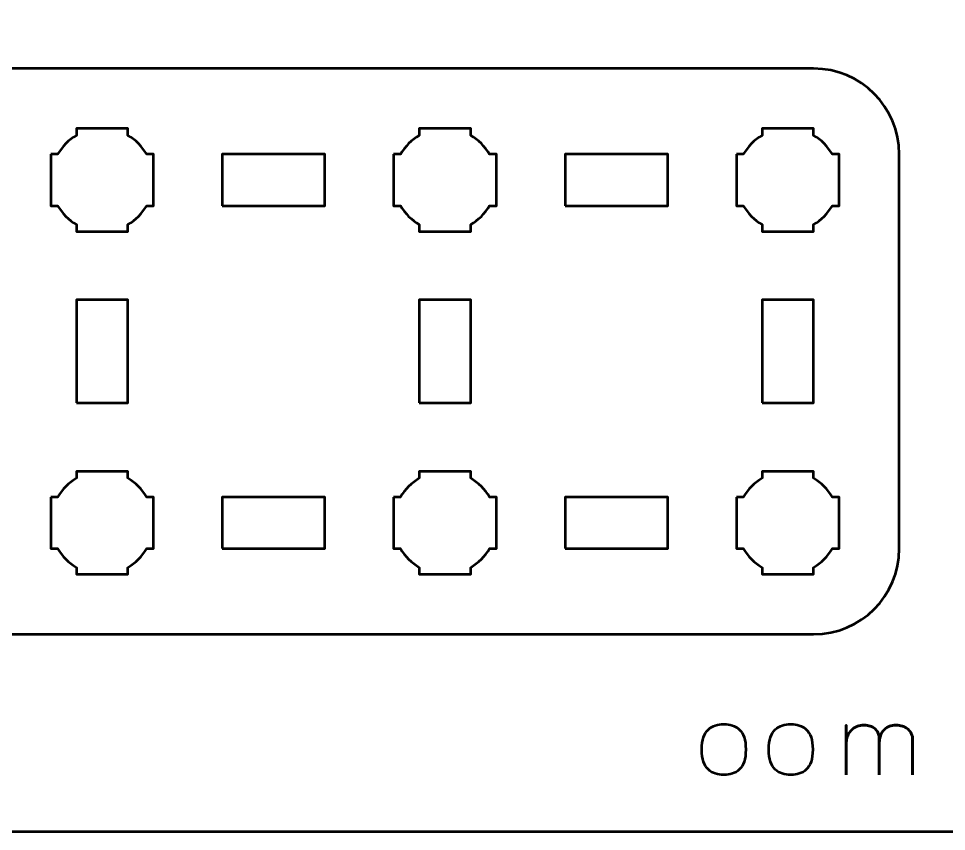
# Model space of a CAD drawing. Header units: centimetres. Extents: x -21 to 0, y -29.7 to 0.
# Drawn here: x -15.59 to -10.18, y -29.7 to -24.96 of the extents above; entities that cross this region are included whole.
import ezdxf

# ---------------------------------------------------------------- set-up
doc = ezdxf.new("R2010")
doc.units = ezdxf.units.CM
doc.header["$MEASUREMENT"] = 0
doc.layers.add('Layer 1', color=7, linetype='Continuous')

msp = doc.modelspace()

# ---------------------------------------------------------------- linework, layer by layer
at = {"layer": 'Layer 1', "lineweight": 53}
for points in [[(-14.4, -26.05001), (-13.8, -26.05001), (-13.8, -25.75001), (-14.4, -25.75001), (-14.4, -26.05001)], [(-12.4, -26.05001), (-11.8, -26.05001), (-11.8, -25.75001), (-12.4, -25.75001), (-12.4, -26.05001)], [(-15.25, -27.20001), (-14.95, -27.20001), (-14.95, -26.60001), (-15.25, -26.60001), (-15.25, -27.20001)], [(-13.25, -27.20001), (-12.95, -27.20001), (-12.95, -26.60001), (-13.25, -26.60001), (-13.25, -27.20001)], [(-11.25, -27.20001), (-10.95, -27.20001), (-10.95, -26.60001), (-11.25, -26.60001), (-11.25, -27.20001)], [(-14.4, -28.05001), (-13.8, -28.05001), (-13.8, -27.75001), (-14.4, -27.75001), (-14.4, -28.05001)], [(-12.4, -28.05001), (-11.8, -28.05001), (-11.8, -27.75001), (-12.4, -27.75001), (-12.4, -28.05001)]]:
    msp.add_lwpolyline(points, close=True, dxfattribs=at)
at = {"layer": 'Layer 1', "color": 1, "lineweight": 53}
msp.add_open_spline([(-21.00003, -29.19995), (-21.00003, -29.19995), (-21.00003, -5.29992), (-21.00003, -5.29992), (-21.00003, -5.29992), (-21.00003, -5.21709), (-20.93286, -5.14992), (-20.85003, -5.14992), (-20.85003, -5.14992), (-20.7672, -5.14992), (-20.70003, -5.08275), (-20.70003, -4.99992), (-20.70003, -4.99992), (-20.70003, -4.91709), (-20.7672, -4.84992), (-20.85003, -4.84992), (-20.85003, -4.84992), (-20.93286, -4.84992), (-21.00003, -4.78275), (-21.00003, -4.69992), (-21.00003, -4.69992), (-21.00003, -4.61709), (-20.93286, -4.54992), (-20.85003, -4.54992), (-20.85003, -4.54992), (-20.7672, -4.54992), (-20.70003, -4.48275), (-20.70003, -4.39992), (-20.70003, -4.39992), (-20.70003, -4.31709), (-20.7672, -4.24992), (-20.85003, -4.24992), (-20.85003, -4.24992), (-20.93286, -4.24992), (-21.00003, -4.18275), (-21.00003, -4.09992), (-21.00003, -4.09992), (-21.00003, -4.01709), (-20.93286, -3.94992), (-20.85003, -3.94992), (-20.85003, -3.94992), (-20.7672, -3.94992), (-20.70003, -3.88275), (-20.70003, -3.79992), (-20.70003, -3.79992), (-20.70003, -3.71709), (-20.7672, -3.64992), (-20.85003, -3.64992), (-20.85003, -3.64992), (-20.93286, -3.64992), (-21.00003, -3.58275), (-21.00003, -3.49992), (-21.00003, -3.49992), (-21.00003, -3.41709), (-20.93286, -3.34992), (-20.85003, -3.34992), (-20.85003, -3.34992), (-20.7672, -3.34992), (-20.70003, -3.28275), (-20.70003, -3.19992), (-20.70003, -3.19992), (-20.70003, -3.11709), (-20.7672, -3.04992), (-20.85003, -3.04992), (-20.85003, -3.04992), (-20.93286, -3.04992), (-21.00003, -2.98275), (-21.00003, -2.89992), (-21.00003, -2.89992), (-21.00003, -2.81709), (-20.93286, -2.74992), (-20.85003, -2.74992), (-20.85003, -2.74992), (-20.7672, -2.74992), (-20.70003, -2.68275), (-20.70003, -2.59992), (-20.70003, -2.59992), (-20.70003, -2.51709), (-20.7672, -2.44992), (-20.85003, -2.44992), (-20.85003, -2.44992), (-20.93286, -2.44992), (-21.00003, -2.38275), (-21.00003, -2.29992), (-21.00003, -2.29992), (-21.00003, -2.21709), (-20.93286, -2.14992), (-20.85003, -2.14992), (-20.85003, -2.14992), (-20.7672, -2.14992), (-20.70003, -2.08275), (-20.70003, -1.99992), (-20.70003, -1.99992), (-20.70003, -1.91709), (-20.7672, -1.84992), (-20.85003, -1.84992), (-20.85003, -1.84992), (-20.93286, -1.84992), (-21.00003, -1.78275), (-21.00003, -1.69992), (-21.00003, -1.69992), (-21.00003, -1.61709), (-20.93286, -1.54992), (-20.85003, -1.54992), (-20.85003, -1.54992), (-20.7672, -1.54992), (-20.70003, -1.48275), (-20.70003, -1.39992), (-20.70003, -1.39992), (-20.70003, -1.31709), (-20.7672, -1.24992), (-20.85003, -1.24992), (-20.85003, -1.24992), (-20.93286, -1.24992), (-21.00003, -1.18275), (-21.00003, -1.09992), (-21.00003, -1.09992), (-21.00003, -1.09992), (-21.00003, -0.49992), (-21.00003, -0.49992), (-21.00003, -0.49992), (-21.00003, -0.22295), (-20.77694, 0.00004), (-20.49994, 0.00004), (-20.49994, 0.00004), (-20.49994, 0.00004), (-0.50008, 0.00004), (-0.50008, 0.00004), (-0.50008, 0.00004), (-0.22294, 0.00004), (0.00002, -0.22295), (0.00002, -0.49992), (0.00002, -0.49992), (0.00002, -0.49992), (0.00002, -29.19995), (0.00002, -29.19995), (0.00002, -29.19995), (0.00002, -29.47695), (-0.22294, -29.70004), (-0.50008, -29.70004), (-0.50008, -29.70004), (-0.50008, -29.70004), (-20.49994, -29.70004), (-20.49994, -29.70004), (-20.49994, -29.70004), (-20.77694, -29.70004), (-21.00003, -29.47695), (-21.00003, -29.19995)], degree=3, knots=[0, 0, 0, 0, 0.027027, 0.027027, 0.027027, 0.027027, 0.0540541, 0.0540541, 0.0540541, 0.0540541, 0.0810811, 0.0810811, 0.0810811, 0.0810811, 0.1081081, 0.1081081, 0.1081081, 0.1081081, 0.1351351, 0.1351351, 0.1351351, 0.1351351, 0.1621622, 0.1621622, 0.1621622, 0.1621622, 0.1891892, 0.1891892, 0.1891892, 0.1891892, 0.2162162, 0.2162162, 0.2162162, 0.2162162, 0.2432432, 0.2432432, 0.2432432, 0.2432432, 0.2702703, 0.2702703, 0.2702703, 0.2702703, 0.2972973, 0.2972973, 0.2972973, 0.2972973, 0.3243243, 0.3243243, 0.3243243, 0.3243243, 0.3513514, 0.3513514, 0.3513514, 0.3513514, 0.3783784, 0.3783784, 0.3783784, 0.3783784, 0.4054054, 0.4054054, 0.4054054, 0.4054054, 0.4324324, 0.4324324, 0.4324324, 0.4324324, 0.4594595, 0.4594595, 0.4594595, 0.4594595, 0.4864865, 0.4864865, 0.4864865, 0.4864865, 0.5135135, 0.5135135, 0.5135135, 0.5135135, 0.5405405, 0.5405405, 0.5405405, 0.5405405, 0.5675676, 0.5675676, 0.5675676, 0.5675676, 0.5945946, 0.5945946, 0.5945946, 0.5945946, 0.6216216, 0.6216216, 0.6216216, 0.6216216, 0.6486486, 0.6486486, 0.6486486, 0.6486486, 0.6756757, 0.6756757, 0.6756757, 0.6756757, 0.7027027, 0.7027027, 0.7027027, 0.7027027, 0.7297297, 0.7297297, 0.7297297, 0.7297297, 0.7567568, 0.7567568, 0.7567568, 0.7567568, 0.7837838, 0.7837838, 0.7837838, 0.7837838, 0.8108108, 0.8108108, 0.8108108, 0.8108108, 0.8378378, 0.8378378, 0.8378378, 0.8378378, 0.8648649, 0.8648649, 0.8648649, 0.8648649, 0.8918919, 0.8918919, 0.8918919, 0.8918919, 0.9189189, 0.9189189, 0.9189189, 0.9189189, 0.9459459, 0.9459459, 0.9459459, 0.9459459, 0.972973, 0.972973, 0.972973, 0.972973, 1, 1, 1, 1], dxfattribs=at)
at = {"layer": 'Layer 1', "color": 3, "lineweight": 53}
msp.add_open_spline([(-19.75, -28.05001), (-19.75, -28.05001), (-19.75, -25.75001), (-19.75, -25.75001), (-19.75, -25.75001), (-19.75, -25.47392), (-19.52609, -25.25001), (-19.25, -25.25001), (-19.25, -25.25001), (-19.25, -25.25001), (-10.95, -25.25001), (-10.95, -25.25001), (-10.95, -25.25001), (-10.67391, -25.25001), (-10.45, -25.47392), (-10.45, -25.75001), (-10.45, -25.75001), (-10.45, -25.75001), (-10.45, -28.05001), (-10.45, -28.05001), (-10.45, -28.05001), (-10.45, -28.3261), (-10.67391, -28.55001), (-10.95, -28.55001), (-10.95, -28.55001), (-10.95, -28.55001), (-19.25, -28.55001), (-19.25, -28.55001), (-19.25, -28.55001), (-19.52609, -28.55001), (-19.75, -28.3261), (-19.75, -28.05001)], degree=3, knots=[0, 0, 0, 0, 0.125, 0.125, 0.125, 0.125, 0.25, 0.25, 0.25, 0.25, 0.375, 0.375, 0.375, 0.375, 0.5, 0.5, 0.5, 0.5, 0.625, 0.625, 0.625, 0.625, 0.75, 0.75, 0.75, 0.75, 0.875, 0.875, 0.875, 0.875, 1, 1, 1, 1], dxfattribs=at)
at = {"layer": 'Layer 1', "lineweight": 53}
for points in [[(-15.4, -25.75001), (-15.4, -25.75001), (-15.35985, -25.75001), (-15.35985, -25.75001), (-15.35985, -25.75001), (-15.3335, -25.70448), (-15.29553, -25.66651), (-15.25, -25.64016), (-15.25, -25.64016), (-15.25, -25.64016), (-15.25, -25.60001), (-15.25, -25.60001), (-15.25, -25.60001), (-15.25, -25.60001), (-15.1, -25.60001), (-15.1, -25.60001), (-15.1, -25.60001), (-15.1, -25.60001), (-14.95, -25.60001), (-14.95, -25.60001), (-14.95, -25.60001), (-14.95, -25.60001), (-14.95, -25.64016), (-14.95, -25.64016), (-14.95, -25.64016), (-14.90447, -25.66651), (-14.8665, -25.70448), (-14.84015, -25.75001), (-14.84015, -25.75001), (-14.84015, -25.75001), (-14.8, -25.75001), (-14.8, -25.75001), (-14.8, -25.75001), (-14.8, -25.75001), (-14.8, -25.90001), (-14.8, -25.90001), (-14.8, -25.90001), (-14.8, -25.90001), (-14.8, -26.05001), (-14.8, -26.05001), (-14.8, -26.05001), (-14.8, -26.05001), (-14.84015, -26.05001), (-14.84015, -26.05001), (-14.84015, -26.05001), (-14.8665, -26.09554), (-14.90447, -26.13351), (-14.95, -26.15986), (-14.95, -26.15986), (-14.95, -26.15986), (-14.95, -26.20001), (-14.95, -26.20001), (-14.95, -26.20001), (-14.95, -26.20001), (-15.1, -26.20001), (-15.1, -26.20001), (-15.1, -26.20001), (-15.1, -26.20001), (-15.25, -26.20001), (-15.25, -26.20001), (-15.25, -26.20001), (-15.25, -26.20001), (-15.25, -26.15986), (-15.25, -26.15986), (-15.25, -26.15986), (-15.29553, -26.13351), (-15.3335, -26.09554), (-15.35985, -26.05001), (-15.35985, -26.05001), (-15.35985, -26.05001), (-15.4, -26.05001), (-15.4, -26.05001), (-15.4, -26.05001), (-15.4, -26.05001), (-15.4, -25.90001), (-15.4, -25.90001), (-15.4, -25.90001), (-15.4, -25.90001), (-15.4, -25.75001), (-15.4, -25.75001)], [(-13.4, -25.75001), (-13.4, -25.75001), (-13.35985, -25.75001), (-13.35985, -25.75001), (-13.35985, -25.75001), (-13.3335, -25.70448), (-13.29553, -25.66651), (-13.25, -25.64016), (-13.25, -25.64016), (-13.25, -25.64016), (-13.25, -25.60001), (-13.25, -25.60001), (-13.25, -25.60001), (-13.25, -25.60001), (-13.1, -25.60001), (-13.1, -25.60001), (-13.1, -25.60001), (-13.1, -25.60001), (-12.95, -25.60001), (-12.95, -25.60001), (-12.95, -25.60001), (-12.95, -25.60001), (-12.95, -25.64016), (-12.95, -25.64016), (-12.95, -25.64016), (-12.90447, -25.66651), (-12.8665, -25.70448), (-12.84015, -25.75001), (-12.84015, -25.75001), (-12.84015, -25.75001), (-12.8, -25.75001), (-12.8, -25.75001), (-12.8, -25.75001), (-12.8, -25.75001), (-12.8, -25.90001), (-12.8, -25.90001), (-12.8, -25.90001), (-12.8, -25.90001), (-12.8, -26.05001), (-12.8, -26.05001), (-12.8, -26.05001), (-12.8, -26.05001), (-12.84015, -26.05001), (-12.84015, -26.05001), (-12.84015, -26.05001), (-12.8665, -26.09554), (-12.90447, -26.13351), (-12.95, -26.15986), (-12.95, -26.15986), (-12.95, -26.15986), (-12.95, -26.20001), (-12.95, -26.20001), (-12.95, -26.20001), (-12.95, -26.20001), (-13.1, -26.20001), (-13.1, -26.20001), (-13.1, -26.20001), (-13.1, -26.20001), (-13.25, -26.20001), (-13.25, -26.20001), (-13.25, -26.20001), (-13.25, -26.20001), (-13.25, -26.15986), (-13.25, -26.15986), (-13.25, -26.15986), (-13.29553, -26.13351), (-13.3335, -26.09554), (-13.35985, -26.05001), (-13.35985, -26.05001), (-13.35985, -26.05001), (-13.4, -26.05001), (-13.4, -26.05001), (-13.4, -26.05001), (-13.4, -26.05001), (-13.4, -25.90001), (-13.4, -25.90001), (-13.4, -25.90001), (-13.4, -25.90001), (-13.4, -25.75001), (-13.4, -25.75001)], [(-11.4, -25.75001), (-11.4, -25.75001), (-11.35985, -25.75001), (-11.35985, -25.75001), (-11.35985, -25.75001), (-11.3335, -25.70448), (-11.29553, -25.66651), (-11.25, -25.64016), (-11.25, -25.64016), (-11.25, -25.64016), (-11.25, -25.60001), (-11.25, -25.60001), (-11.25, -25.60001), (-11.25, -25.60001), (-11.1, -25.60001), (-11.1, -25.60001), (-11.1, -25.60001), (-11.1, -25.60001), (-10.95, -25.60001), (-10.95, -25.60001), (-10.95, -25.60001), (-10.95, -25.60001), (-10.95, -25.64016), (-10.95, -25.64016), (-10.95, -25.64016), (-10.90447, -25.66651), (-10.8665, -25.70448), (-10.84015, -25.75001), (-10.84015, -25.75001), (-10.84015, -25.75001), (-10.8, -25.75001), (-10.8, -25.75001), (-10.8, -25.75001), (-10.8, -25.75001), (-10.8, -25.90001), (-10.8, -25.90001), (-10.8, -25.90001), (-10.8, -25.90001), (-10.8, -26.05001), (-10.8, -26.05001), (-10.8, -26.05001), (-10.8, -26.05001), (-10.84015, -26.05001), (-10.84015, -26.05001), (-10.84015, -26.05001), (-10.8665, -26.09554), (-10.90447, -26.13351), (-10.95, -26.15986), (-10.95, -26.15986), (-10.95, -26.15986), (-10.95, -26.20001), (-10.95, -26.20001), (-10.95, -26.20001), (-10.95, -26.20001), (-11.1, -26.20001), (-11.1, -26.20001), (-11.1, -26.20001), (-11.1, -26.20001), (-11.25, -26.20001), (-11.25, -26.20001), (-11.25, -26.20001), (-11.25, -26.20001), (-11.25, -26.15986), (-11.25, -26.15986), (-11.25, -26.15986), (-11.29553, -26.13351), (-11.3335, -26.09554), (-11.35985, -26.05001), (-11.35985, -26.05001), (-11.35985, -26.05001), (-11.4, -26.05001), (-11.4, -26.05001), (-11.4, -26.05001), (-11.4, -26.05001), (-11.4, -25.90001), (-11.4, -25.90001), (-11.4, -25.90001), (-11.4, -25.90001), (-11.4, -25.75001), (-11.4, -25.75001)], [(-15.4, -27.75001), (-15.4, -27.75001), (-15.35985, -27.75001), (-15.35985, -27.75001), (-15.35985, -27.75001), (-15.3335, -27.70448), (-15.29553, -27.66651), (-15.25, -27.64016), (-15.25, -27.64016), (-15.25, -27.64016), (-15.25, -27.60001), (-15.25, -27.60001), (-15.25, -27.60001), (-15.25, -27.60001), (-15.1, -27.60001), (-15.1, -27.60001), (-15.1, -27.60001), (-15.1, -27.60001), (-14.95, -27.60001), (-14.95, -27.60001), (-14.95, -27.60001), (-14.95, -27.60001), (-14.95, -27.64016), (-14.95, -27.64016), (-14.95, -27.64016), (-14.90447, -27.66651), (-14.8665, -27.70448), (-14.84015, -27.75001), (-14.84015, -27.75001), (-14.84015, -27.75001), (-14.8, -27.75001), (-14.8, -27.75001), (-14.8, -27.75001), (-14.8, -27.75001), (-14.8, -27.90001), (-14.8, -27.90001), (-14.8, -27.90001), (-14.8, -27.90001), (-14.8, -28.05001), (-14.8, -28.05001), (-14.8, -28.05001), (-14.8, -28.05001), (-14.84015, -28.05001), (-14.84015, -28.05001), (-14.84015, -28.05001), (-14.8665, -28.09554), (-14.90447, -28.13351), (-14.95, -28.15986), (-14.95, -28.15986), (-14.95, -28.15986), (-14.95, -28.20001), (-14.95, -28.20001), (-14.95, -28.20001), (-14.95, -28.20001), (-15.1, -28.20001), (-15.1, -28.20001), (-15.1, -28.20001), (-15.1, -28.20001), (-15.25, -28.20001), (-15.25, -28.20001), (-15.25, -28.20001), (-15.25, -28.20001), (-15.25, -28.15986), (-15.25, -28.15986), (-15.25, -28.15986), (-15.29553, -28.13351), (-15.3335, -28.09554), (-15.35985, -28.05001), (-15.35985, -28.05001), (-15.35985, -28.05001), (-15.4, -28.05001), (-15.4, -28.05001), (-15.4, -28.05001), (-15.4, -28.05001), (-15.4, -27.90001), (-15.4, -27.90001), (-15.4, -27.90001), (-15.4, -27.90001), (-15.4, -27.75001), (-15.4, -27.75001)], [(-13.4, -27.75001), (-13.4, -27.75001), (-13.35985, -27.75001), (-13.35985, -27.75001), (-13.35985, -27.75001), (-13.3335, -27.70448), (-13.29553, -27.66651), (-13.25, -27.64016), (-13.25, -27.64016), (-13.25, -27.64016), (-13.25, -27.60001), (-13.25, -27.60001), (-13.25, -27.60001), (-13.25, -27.60001), (-13.1, -27.60001), (-13.1, -27.60001), (-13.1, -27.60001), (-13.1, -27.60001), (-12.95, -27.60001), (-12.95, -27.60001), (-12.95, -27.60001), (-12.95, -27.60001), (-12.95, -27.64016), (-12.95, -27.64016), (-12.95, -27.64016), (-12.90447, -27.66651), (-12.8665, -27.70448), (-12.84015, -27.75001), (-12.84015, -27.75001), (-12.84015, -27.75001), (-12.8, -27.75001), (-12.8, -27.75001), (-12.8, -27.75001), (-12.8, -27.75001), (-12.8, -27.90001), (-12.8, -27.90001), (-12.8, -27.90001), (-12.8, -27.90001), (-12.8, -28.05001), (-12.8, -28.05001), (-12.8, -28.05001), (-12.8, -28.05001), (-12.84015, -28.05001), (-12.84015, -28.05001), (-12.84015, -28.05001), (-12.8665, -28.09554), (-12.90447, -28.13351), (-12.95, -28.15986), (-12.95, -28.15986), (-12.95, -28.15986), (-12.95, -28.20001), (-12.95, -28.20001), (-12.95, -28.20001), (-12.95, -28.20001), (-13.1, -28.20001), (-13.1, -28.20001), (-13.1, -28.20001), (-13.1, -28.20001), (-13.25, -28.20001), (-13.25, -28.20001), (-13.25, -28.20001), (-13.25, -28.20001), (-13.25, -28.15986), (-13.25, -28.15986), (-13.25, -28.15986), (-13.29553, -28.13351), (-13.3335, -28.09554), (-13.35985, -28.05001), (-13.35985, -28.05001), (-13.35985, -28.05001), (-13.4, -28.05001), (-13.4, -28.05001), (-13.4, -28.05001), (-13.4, -28.05001), (-13.4, -27.90001), (-13.4, -27.90001), (-13.4, -27.90001), (-13.4, -27.90001), (-13.4, -27.75001), (-13.4, -27.75001)], [(-11.4, -27.75001), (-11.4, -27.75001), (-11.35985, -27.75001), (-11.35985, -27.75001), (-11.35985, -27.75001), (-11.3335, -27.70448), (-11.29553, -27.66651), (-11.25, -27.64016), (-11.25, -27.64016), (-11.25, -27.64016), (-11.25, -27.60001), (-11.25, -27.60001), (-11.25, -27.60001), (-11.25, -27.60001), (-11.1, -27.60001), (-11.1, -27.60001), (-11.1, -27.60001), (-11.1, -27.60001), (-10.95, -27.60001), (-10.95, -27.60001), (-10.95, -27.60001), (-10.95, -27.60001), (-10.95, -27.64016), (-10.95, -27.64016), (-10.95, -27.64016), (-10.90447, -27.66651), (-10.8665, -27.70448), (-10.84015, -27.75001), (-10.84015, -27.75001), (-10.84015, -27.75001), (-10.8, -27.75001), (-10.8, -27.75001), (-10.8, -27.75001), (-10.8, -27.75001), (-10.8, -27.90001), (-10.8, -27.90001), (-10.8, -27.90001), (-10.8, -27.90001), (-10.8, -28.05001), (-10.8, -28.05001), (-10.8, -28.05001), (-10.8, -28.05001), (-10.84015, -28.05001), (-10.84015, -28.05001), (-10.84015, -28.05001), (-10.8665, -28.09554), (-10.90447, -28.13351), (-10.95, -28.15986), (-10.95, -28.15986), (-10.95, -28.15986), (-10.95, -28.20001), (-10.95, -28.20001), (-10.95, -28.20001), (-10.95, -28.20001), (-11.1, -28.20001), (-11.1, -28.20001), (-11.1, -28.20001), (-11.1, -28.20001), (-11.25, -28.20001), (-11.25, -28.20001), (-11.25, -28.20001), (-11.25, -28.20001), (-11.25, -28.15986), (-11.25, -28.15986), (-11.25, -28.15986), (-11.29553, -28.13351), (-11.3335, -28.09554), (-11.35985, -28.05001), (-11.35985, -28.05001), (-11.35985, -28.05001), (-11.4, -28.05001), (-11.4, -28.05001), (-11.4, -28.05001), (-11.4, -28.05001), (-11.4, -27.90001), (-11.4, -27.90001), (-11.4, -27.90001), (-11.4, -27.90001), (-11.4, -27.75001), (-11.4, -27.75001)]]:
    msp.add_open_spline(points, degree=3, knots=[0, 0, 0, 0, 0.05, 0.05, 0.05, 0.05, 0.1, 0.1, 0.1, 0.1, 0.15, 0.15, 0.15, 0.15, 0.2, 0.2, 0.2, 0.2, 0.25, 0.25, 0.25, 0.25, 0.3, 0.3, 0.3, 0.3, 0.35, 0.35, 0.35, 0.35, 0.4, 0.4, 0.4, 0.4, 0.45, 0.45, 0.45, 0.45, 0.5, 0.5, 0.5, 0.5, 0.55, 0.55, 0.55, 0.55, 0.6, 0.6, 0.6, 0.6, 0.65, 0.65, 0.65, 0.65, 0.7, 0.7, 0.7, 0.7, 0.75, 0.75, 0.75, 0.75, 0.8, 0.8, 0.8, 0.8, 0.85, 0.85, 0.85, 0.85, 0.9, 0.9, 0.9, 0.9, 0.95, 0.95, 0.95, 0.95, 1, 1, 1, 1], dxfattribs=at)
at = {"layer": 'Layer 1', "color": 5, "lineweight": 53}
for points, knots in [([(-11.47362, -29.36992), (-11.45584, -29.37001), (-11.43929, -29.36776), (-11.42386, -29.36296), (-11.42386, -29.36296), (-11.40843, -29.35816), (-11.39479, -29.35016), (-11.38312, -29.33897), (-11.38312, -29.33897), (-11.37136, -29.32778), (-11.36224, -29.31263), (-11.35556, -29.29344), (-11.35556, -29.29344), (-11.34898, -29.27434), (-11.34559, -29.25054), (-11.34549, -29.22204), (-11.34549, -29.22204), (-11.34559, -29.19363), (-11.34898, -29.16992), (-11.35556, -29.15092), (-11.35556, -29.15092), (-11.36224, -29.13191), (-11.37136, -29.11677), (-11.38312, -29.10557), (-11.38312, -29.10557), (-11.39479, -29.09447), (-11.40843, -29.08648), (-11.42386, -29.08168), (-11.42386, -29.08168), (-11.43929, -29.07688), (-11.45584, -29.07462), (-11.47362, -29.07472), (-11.47362, -29.07472), (-11.49121, -29.07462), (-11.50777, -29.07688), (-11.5232, -29.08168), (-11.5232, -29.08168), (-11.53863, -29.08648), (-11.55217, -29.09447), (-11.56393, -29.10557), (-11.56393, -29.10557), (-11.57569, -29.11677), (-11.58491, -29.13191), (-11.59159, -29.15092), (-11.59159, -29.15092), (-11.59827, -29.16992), (-11.60166, -29.19363), (-11.60175, -29.22204), (-11.60175, -29.22204), (-11.60166, -29.25054), (-11.59827, -29.27434), (-11.59159, -29.29344), (-11.59159, -29.29344), (-11.58491, -29.31263), (-11.57569, -29.32778), (-11.56393, -29.33897), (-11.56393, -29.33897), (-11.55217, -29.35016), (-11.53863, -29.35816), (-11.5232, -29.36296), (-11.5232, -29.36296), (-11.50777, -29.36776), (-11.49121, -29.37001), (-11.47362, -29.36992)], [0, 0, 0, 0, 0.0625, 0.0625, 0.0625, 0.0625, 0.125, 0.125, 0.125, 0.125, 0.1875, 0.1875, 0.1875, 0.1875, 0.25, 0.25, 0.25, 0.25, 0.3125, 0.3125, 0.3125, 0.3125, 0.375, 0.375, 0.375, 0.375, 0.4375, 0.4375, 0.4375, 0.4375, 0.5, 0.5, 0.5, 0.5, 0.5625, 0.5625, 0.5625, 0.5625, 0.625, 0.625, 0.625, 0.625, 0.6875, 0.6875, 0.6875, 0.6875, 0.75, 0.75, 0.75, 0.75, 0.8125, 0.8125, 0.8125, 0.8125, 0.875, 0.875, 0.875, 0.875, 0.9375, 0.9375, 0.9375, 0.9375, 1, 1, 1, 1]), ([(-11.47362, -29.36992), (-11.45584, -29.37001), (-11.43929, -29.36776), (-11.42386, -29.36296), (-11.42386, -29.36296), (-11.40843, -29.35816), (-11.39479, -29.35016), (-11.38312, -29.33897), (-11.38312, -29.33897), (-11.37136, -29.32778), (-11.36224, -29.31263), (-11.35556, -29.29344), (-11.35556, -29.29344), (-11.34898, -29.27434), (-11.34559, -29.25054), (-11.34549, -29.22204), (-11.34549, -29.22204), (-11.34559, -29.19363), (-11.34898, -29.16992), (-11.35556, -29.15092), (-11.35556, -29.15092), (-11.36224, -29.13191), (-11.37136, -29.11677), (-11.38312, -29.10557), (-11.38312, -29.10557), (-11.39479, -29.09447), (-11.40843, -29.08648), (-11.42386, -29.08168), (-11.42386, -29.08168), (-11.43929, -29.07688), (-11.45584, -29.07462), (-11.47362, -29.07472), (-11.47362, -29.07472), (-11.49121, -29.07462), (-11.50777, -29.07688), (-11.5232, -29.08168), (-11.5232, -29.08168), (-11.53863, -29.08648), (-11.55217, -29.09447), (-11.56393, -29.10557), (-11.56393, -29.10557), (-11.57569, -29.11677), (-11.58491, -29.13191), (-11.59159, -29.15092), (-11.59159, -29.15092), (-11.59827, -29.16992), (-11.60166, -29.19363), (-11.60175, -29.22204), (-11.60175, -29.22204), (-11.60166, -29.25054), (-11.59827, -29.27434), (-11.59159, -29.29344), (-11.59159, -29.29344), (-11.58491, -29.31263), (-11.57569, -29.32778), (-11.56393, -29.33897), (-11.56393, -29.33897), (-11.55217, -29.35016), (-11.53863, -29.35816), (-11.5232, -29.36296), (-11.5232, -29.36296), (-11.50777, -29.36776), (-11.49121, -29.37001), (-11.47362, -29.36992)], [0, 0, 0, 0, 0.0625, 0.0625, 0.0625, 0.0625, 0.125, 0.125, 0.125, 0.125, 0.1875, 0.1875, 0.1875, 0.1875, 0.25, 0.25, 0.25, 0.25, 0.3125, 0.3125, 0.3125, 0.3125, 0.375, 0.375, 0.375, 0.375, 0.4375, 0.4375, 0.4375, 0.4375, 0.5, 0.5, 0.5, 0.5, 0.5625, 0.5625, 0.5625, 0.5625, 0.625, 0.625, 0.625, 0.625, 0.6875, 0.6875, 0.6875, 0.6875, 0.75, 0.75, 0.75, 0.75, 0.8125, 0.8125, 0.8125, 0.8125, 0.875, 0.875, 0.875, 0.875, 0.9375, 0.9375, 0.9375, 0.9375, 1, 1, 1, 1]), ([(-11.08303, -29.36992), (-11.06525, -29.37001), (-11.0487, -29.36776), (-11.03327, -29.36296), (-11.03327, -29.36296), (-11.01784, -29.35816), (-11.0042, -29.35016), (-10.99253, -29.33897), (-10.99253, -29.33897), (-10.98077, -29.32778), (-10.97165, -29.31263), (-10.96497, -29.29344), (-10.96497, -29.29344), (-10.95839, -29.27434), (-10.955, -29.25054), (-10.9549, -29.22204), (-10.9549, -29.22204), (-10.955, -29.19363), (-10.95839, -29.16992), (-10.96497, -29.15092), (-10.96497, -29.15092), (-10.97165, -29.13191), (-10.98077, -29.11677), (-10.99253, -29.10557), (-10.99253, -29.10557), (-11.0042, -29.09447), (-11.01784, -29.08648), (-11.03327, -29.08168), (-11.03327, -29.08168), (-11.0487, -29.07688), (-11.06525, -29.07462), (-11.08303, -29.07472), (-11.08303, -29.07472), (-11.10062, -29.07462), (-11.11718, -29.07688), (-11.13261, -29.08168), (-11.13261, -29.08168), (-11.14804, -29.08648), (-11.16158, -29.09447), (-11.17334, -29.10557), (-11.17334, -29.10557), (-11.1851, -29.11677), (-11.19432, -29.13191), (-11.201, -29.15092), (-11.201, -29.15092), (-11.20768, -29.16992), (-11.21107, -29.19363), (-11.21116, -29.22204), (-11.21116, -29.22204), (-11.21107, -29.25054), (-11.20768, -29.27434), (-11.201, -29.29344), (-11.201, -29.29344), (-11.19432, -29.31263), (-11.1851, -29.32778), (-11.17334, -29.33897), (-11.17334, -29.33897), (-11.16158, -29.35016), (-11.14804, -29.35816), (-11.13261, -29.36296), (-11.13261, -29.36296), (-11.11718, -29.36776), (-11.10062, -29.37001), (-11.08303, -29.36992)], [0, 0, 0, 0, 0.0625, 0.0625, 0.0625, 0.0625, 0.125, 0.125, 0.125, 0.125, 0.1875, 0.1875, 0.1875, 0.1875, 0.25, 0.25, 0.25, 0.25, 0.3125, 0.3125, 0.3125, 0.3125, 0.375, 0.375, 0.375, 0.375, 0.4375, 0.4375, 0.4375, 0.4375, 0.5, 0.5, 0.5, 0.5, 0.5625, 0.5625, 0.5625, 0.5625, 0.625, 0.625, 0.625, 0.625, 0.6875, 0.6875, 0.6875, 0.6875, 0.75, 0.75, 0.75, 0.75, 0.8125, 0.8125, 0.8125, 0.8125, 0.875, 0.875, 0.875, 0.875, 0.9375, 0.9375, 0.9375, 0.9375, 1, 1, 1, 1]), ([(-11.08303, -29.36992), (-11.06525, -29.37001), (-11.0487, -29.36776), (-11.03327, -29.36296), (-11.03327, -29.36296), (-11.01784, -29.35816), (-11.0042, -29.35016), (-10.99253, -29.33897), (-10.99253, -29.33897), (-10.98077, -29.32778), (-10.97165, -29.31263), (-10.96497, -29.29344), (-10.96497, -29.29344), (-10.95839, -29.27434), (-10.955, -29.25054), (-10.9549, -29.22204), (-10.9549, -29.22204), (-10.955, -29.19363), (-10.95839, -29.16992), (-10.96497, -29.15092), (-10.96497, -29.15092), (-10.97165, -29.13191), (-10.98077, -29.11677), (-10.99253, -29.10557), (-10.99253, -29.10557), (-11.0042, -29.09447), (-11.01784, -29.08648), (-11.03327, -29.08168), (-11.03327, -29.08168), (-11.0487, -29.07688), (-11.06525, -29.07462), (-11.08303, -29.07472), (-11.08303, -29.07472), (-11.10062, -29.07462), (-11.11718, -29.07688), (-11.13261, -29.08168), (-11.13261, -29.08168), (-11.14804, -29.08648), (-11.16158, -29.09447), (-11.17334, -29.10557), (-11.17334, -29.10557), (-11.1851, -29.11677), (-11.19432, -29.13191), (-11.201, -29.15092), (-11.201, -29.15092), (-11.20768, -29.16992), (-11.21107, -29.19363), (-11.21116, -29.22204), (-11.21116, -29.22204), (-11.21107, -29.25054), (-11.20768, -29.27434), (-11.201, -29.29344), (-11.201, -29.29344), (-11.19432, -29.31263), (-11.1851, -29.32778), (-11.17334, -29.33897), (-11.17334, -29.33897), (-11.16158, -29.35016), (-11.14804, -29.35816), (-11.13261, -29.36296), (-11.13261, -29.36296), (-11.11718, -29.36776), (-11.10062, -29.37001), (-11.08303, -29.36992)], [0, 0, 0, 0, 0.0625, 0.0625, 0.0625, 0.0625, 0.125, 0.125, 0.125, 0.125, 0.1875, 0.1875, 0.1875, 0.1875, 0.25, 0.25, 0.25, 0.25, 0.3125, 0.3125, 0.3125, 0.3125, 0.375, 0.375, 0.375, 0.375, 0.4375, 0.4375, 0.4375, 0.4375, 0.5, 0.5, 0.5, 0.5, 0.5625, 0.5625, 0.5625, 0.5625, 0.625, 0.625, 0.625, 0.625, 0.6875, 0.6875, 0.6875, 0.6875, 0.75, 0.75, 0.75, 0.75, 0.8125, 0.8125, 0.8125, 0.8125, 0.875, 0.875, 0.875, 0.875, 0.9375, 0.9375, 0.9375, 0.9375, 1, 1, 1, 1]), ([(-10.56714, -29.36992), (-10.56714, -29.36983), (-10.56714, -29.3671), (-10.56714, -29.36174), (-10.56714, -29.36174), (-10.56714, -29.35647), (-10.56714, -29.34922), (-10.56714, -29.3401), (-10.56714, -29.3401), (-10.56714, -29.33088), (-10.56714, -29.32053), (-10.56714, -29.30887), (-10.56714, -29.30887), (-10.56714, -29.2973), (-10.56714, -29.28516), (-10.56714, -29.27237), (-10.56714, -29.27237), (-10.56714, -29.25967), (-10.56714, -29.24715), (-10.56714, -29.23474), (-10.56714, -29.23474), (-10.56714, -29.22232), (-10.56714, -29.21065), (-10.56714, -29.19993), (-10.56714, -29.19993), (-10.56714, -29.18911), (-10.56714, -29.17989), (-10.56714, -29.17208), (-10.56714, -29.17208), (-10.56714, -29.16437), (-10.56714, -29.15882), (-10.56714, -29.15543), (-10.56714, -29.15543), (-10.56704, -29.15016), (-10.56789, -29.14424), (-10.56949, -29.13775), (-10.56949, -29.13775), (-10.57109, -29.13116), (-10.57382, -29.12458), (-10.57767, -29.11799), (-10.57767, -29.11799), (-10.58153, -29.11131), (-10.58689, -29.1052), (-10.59357, -29.09955), (-10.59357, -29.09955), (-10.60034, -29.09391), (-10.60881, -29.08939), (-10.61897, -29.08591), (-10.61897, -29.08591), (-10.62923, -29.08243), (-10.64145, -29.08055), (-10.65575, -29.08036), (-10.65575, -29.08036), (-10.67005, -29.08036), (-10.68285, -29.08234), (-10.69404, -29.08629), (-10.69404, -29.08629), (-10.70533, -29.09033), (-10.71502, -29.09588), (-10.7233, -29.10294), (-10.7233, -29.10294), (-10.73148, -29.11), (-10.73835, -29.11809), (-10.74371, -29.1273), (-10.74371, -29.1273), (-10.74907, -29.13643), (-10.75303, -29.14612), (-10.75566, -29.15647), (-10.75566, -29.15647), (-10.75829, -29.16672), (-10.75961, -29.17716), (-10.75961, -29.18761), (-10.75961, -29.18761), (-10.75961, -29.17716), (-10.75829, -29.16672), (-10.75566, -29.15647), (-10.75566, -29.15647), (-10.75303, -29.14612), (-10.74907, -29.13643), (-10.74371, -29.1273), (-10.74371, -29.1273), (-10.73835, -29.11809), (-10.73148, -29.11), (-10.7233, -29.10294), (-10.7233, -29.10294), (-10.71502, -29.09588), (-10.70533, -29.09033), (-10.69404, -29.08629), (-10.69404, -29.08629), (-10.68285, -29.08234), (-10.67005, -29.08036), (-10.65575, -29.08036), (-10.65575, -29.08036), (-10.64145, -29.08055), (-10.62923, -29.08243), (-10.61897, -29.08591), (-10.61897, -29.08591), (-10.60881, -29.08939), (-10.60034, -29.09391), (-10.59357, -29.09955), (-10.59357, -29.09955), (-10.58689, -29.1052), (-10.58153, -29.11131), (-10.57767, -29.11799), (-10.57767, -29.11799), (-10.57382, -29.12458), (-10.57109, -29.13116), (-10.56949, -29.13775), (-10.56949, -29.13775), (-10.56789, -29.14424), (-10.56704, -29.15016), (-10.56714, -29.15543), (-10.56714, -29.15543), (-10.56714, -29.15882), (-10.56714, -29.16437), (-10.56714, -29.17208), (-10.56714, -29.17208), (-10.56714, -29.17989), (-10.56714, -29.18911), (-10.56714, -29.19993), (-10.56714, -29.19993), (-10.56714, -29.21065), (-10.56714, -29.22232), (-10.56714, -29.23474), (-10.56714, -29.23474), (-10.56714, -29.24715), (-10.56714, -29.25967), (-10.56714, -29.27237), (-10.56714, -29.27237), (-10.56714, -29.28516), (-10.56714, -29.2973), (-10.56714, -29.30887), (-10.56714, -29.30887), (-10.56714, -29.32053), (-10.56714, -29.33088), (-10.56714, -29.3401), (-10.56714, -29.3401), (-10.56714, -29.34922), (-10.56714, -29.35647), (-10.56714, -29.36174), (-10.56714, -29.36174), (-10.56714, -29.3671), (-10.56714, -29.36983), (-10.56714, -29.36992)], [0, 0, 0, 0, 0.0277778, 0.0277778, 0.0277778, 0.0277778, 0.0555556, 0.0555556, 0.0555556, 0.0555556, 0.0833333, 0.0833333, 0.0833333, 0.0833333, 0.1111111, 0.1111111, 0.1111111, 0.1111111, 0.1388889, 0.1388889, 0.1388889, 0.1388889, 0.1666667, 0.1666667, 0.1666667, 0.1666667, 0.1944444, 0.1944444, 0.1944444, 0.1944444, 0.2222222, 0.2222222, 0.2222222, 0.2222222, 0.25, 0.25, 0.25, 0.25, 0.2777778, 0.2777778, 0.2777778, 0.2777778, 0.3055556, 0.3055556, 0.3055556, 0.3055556, 0.3333333, 0.3333333, 0.3333333, 0.3333333, 0.3611111, 0.3611111, 0.3611111, 0.3611111, 0.3888889, 0.3888889, 0.3888889, 0.3888889, 0.4166667, 0.4166667, 0.4166667, 0.4166667, 0.4444444, 0.4444444, 0.4444444, 0.4444444, 0.4722222, 0.4722222, 0.4722222, 0.4722222, 0.5, 0.5, 0.5, 0.5, 0.5277778, 0.5277778, 0.5277778, 0.5277778, 0.5555556, 0.5555556, 0.5555556, 0.5555556, 0.5833333, 0.5833333, 0.5833333, 0.5833333, 0.6111111, 0.6111111, 0.6111111, 0.6111111, 0.6388889, 0.6388889, 0.6388889, 0.6388889, 0.6666667, 0.6666667, 0.6666667, 0.6666667, 0.6944444, 0.6944444, 0.6944444, 0.6944444, 0.7222222, 0.7222222, 0.7222222, 0.7222222, 0.75, 0.75, 0.75, 0.75, 0.7777778, 0.7777778, 0.7777778, 0.7777778, 0.8055556, 0.8055556, 0.8055556, 0.8055556, 0.8333333, 0.8333333, 0.8333333, 0.8333333, 0.8611111, 0.8611111, 0.8611111, 0.8611111, 0.8888889, 0.8888889, 0.8888889, 0.8888889, 0.9166667, 0.9166667, 0.9166667, 0.9166667, 0.9444444, 0.9444444, 0.9444444, 0.9444444, 0.9722222, 0.9722222, 0.9722222, 0.9722222, 1, 1, 1, 1]), ([(-10.75961, -29.36992), (-10.75961, -29.36992), (-10.75961, -29.08036), (-10.75961, -29.08036), (-10.75961, -29.08036), (-10.75961, -29.08036), (-10.75961, -29.36992), (-10.75961, -29.36992)], [0, 0, 0, 0, 0.5, 0.5, 0.5, 0.5, 1, 1, 1, 1]), ([(-10.37297, -29.36992), (-10.37297, -29.36983), (-10.37297, -29.3671), (-10.37297, -29.36174), (-10.37297, -29.36174), (-10.37297, -29.35647), (-10.37297, -29.34922), (-10.37297, -29.3401), (-10.37297, -29.3401), (-10.37297, -29.33088), (-10.37297, -29.32053), (-10.37297, -29.30887), (-10.37297, -29.30887), (-10.37297, -29.2973), (-10.37297, -29.28516), (-10.37297, -29.27237), (-10.37297, -29.27237), (-10.37297, -29.25967), (-10.37297, -29.24715), (-10.37297, -29.23474), (-10.37297, -29.23474), (-10.37297, -29.22232), (-10.37297, -29.21065), (-10.37297, -29.19993), (-10.37297, -29.19993), (-10.37297, -29.18911), (-10.37297, -29.17989), (-10.37297, -29.17208), (-10.37297, -29.17208), (-10.37297, -29.16437), (-10.37297, -29.15882), (-10.37297, -29.15543), (-10.37297, -29.15543), (-10.37297, -29.15016), (-10.374, -29.14424), (-10.37617, -29.13775), (-10.37617, -29.13775), (-10.37824, -29.13116), (-10.38162, -29.12458), (-10.38633, -29.11799), (-10.38633, -29.11799), (-10.39094, -29.11131), (-10.39705, -29.1052), (-10.40458, -29.09955), (-10.40458, -29.09955), (-10.4121, -29.09391), (-10.42123, -29.08939), (-10.43195, -29.08591), (-10.43195, -29.08591), (-10.44268, -29.08243), (-10.45519, -29.08055), (-10.46949, -29.08036), (-10.46949, -29.08036), (-10.48379, -29.08036), (-10.49639, -29.08234), (-10.50721, -29.08629), (-10.50721, -29.08629), (-10.51794, -29.09033), (-10.52716, -29.09588), (-10.53487, -29.10294), (-10.53487, -29.10294), (-10.54249, -29.11), (-10.5486, -29.11809), (-10.5534, -29.1273), (-10.5534, -29.1273), (-10.5582, -29.13643), (-10.56168, -29.14612), (-10.56384, -29.15647), (-10.56384, -29.15647), (-10.5661, -29.16672), (-10.56714, -29.17716), (-10.56714, -29.18761), (-10.56714, -29.18761), (-10.56714, -29.17716), (-10.5661, -29.16672), (-10.56384, -29.15647), (-10.56384, -29.15647), (-10.56168, -29.14612), (-10.5582, -29.13643), (-10.5534, -29.1273), (-10.5534, -29.1273), (-10.5486, -29.11809), (-10.54249, -29.11), (-10.53487, -29.10294), (-10.53487, -29.10294), (-10.52716, -29.09588), (-10.51794, -29.09033), (-10.50721, -29.08629), (-10.50721, -29.08629), (-10.49639, -29.08234), (-10.48379, -29.08036), (-10.46949, -29.08036), (-10.46949, -29.08036), (-10.45519, -29.08055), (-10.44268, -29.08243), (-10.43195, -29.08591), (-10.43195, -29.08591), (-10.42123, -29.08939), (-10.4121, -29.09391), (-10.40458, -29.09955), (-10.40458, -29.09955), (-10.39705, -29.1052), (-10.39094, -29.11131), (-10.38633, -29.11799), (-10.38633, -29.11799), (-10.38162, -29.12458), (-10.37824, -29.13116), (-10.37617, -29.13775), (-10.37617, -29.13775), (-10.374, -29.14424), (-10.37297, -29.15016), (-10.37297, -29.15543), (-10.37297, -29.15543), (-10.37297, -29.15882), (-10.37297, -29.16437), (-10.37297, -29.17208), (-10.37297, -29.17208), (-10.37297, -29.17989), (-10.37297, -29.18911), (-10.37297, -29.19993), (-10.37297, -29.19993), (-10.37297, -29.21065), (-10.37297, -29.22232), (-10.37297, -29.23474), (-10.37297, -29.23474), (-10.37297, -29.24715), (-10.37297, -29.25967), (-10.37297, -29.27237), (-10.37297, -29.27237), (-10.37297, -29.28516), (-10.37297, -29.2973), (-10.37297, -29.30887), (-10.37297, -29.30887), (-10.37297, -29.32053), (-10.37297, -29.33088), (-10.37297, -29.3401), (-10.37297, -29.3401), (-10.37297, -29.34922), (-10.37297, -29.35647), (-10.37297, -29.36174), (-10.37297, -29.36174), (-10.37297, -29.3671), (-10.37297, -29.36983), (-10.37297, -29.36992)], [0, 0, 0, 0, 0.0277778, 0.0277778, 0.0277778, 0.0277778, 0.0555556, 0.0555556, 0.0555556, 0.0555556, 0.0833333, 0.0833333, 0.0833333, 0.0833333, 0.1111111, 0.1111111, 0.1111111, 0.1111111, 0.1388889, 0.1388889, 0.1388889, 0.1388889, 0.1666667, 0.1666667, 0.1666667, 0.1666667, 0.1944444, 0.1944444, 0.1944444, 0.1944444, 0.2222222, 0.2222222, 0.2222222, 0.2222222, 0.25, 0.25, 0.25, 0.25, 0.2777778, 0.2777778, 0.2777778, 0.2777778, 0.3055556, 0.3055556, 0.3055556, 0.3055556, 0.3333333, 0.3333333, 0.3333333, 0.3333333, 0.3611111, 0.3611111, 0.3611111, 0.3611111, 0.3888889, 0.3888889, 0.3888889, 0.3888889, 0.4166667, 0.4166667, 0.4166667, 0.4166667, 0.4444444, 0.4444444, 0.4444444, 0.4444444, 0.4722222, 0.4722222, 0.4722222, 0.4722222, 0.5, 0.5, 0.5, 0.5, 0.5277778, 0.5277778, 0.5277778, 0.5277778, 0.5555556, 0.5555556, 0.5555556, 0.5555556, 0.5833333, 0.5833333, 0.5833333, 0.5833333, 0.6111111, 0.6111111, 0.6111111, 0.6111111, 0.6388889, 0.6388889, 0.6388889, 0.6388889, 0.6666667, 0.6666667, 0.6666667, 0.6666667, 0.6944444, 0.6944444, 0.6944444, 0.6944444, 0.7222222, 0.7222222, 0.7222222, 0.7222222, 0.75, 0.75, 0.75, 0.75, 0.7777778, 0.7777778, 0.7777778, 0.7777778, 0.8055556, 0.8055556, 0.8055556, 0.8055556, 0.8333333, 0.8333333, 0.8333333, 0.8333333, 0.8611111, 0.8611111, 0.8611111, 0.8611111, 0.8888889, 0.8888889, 0.8888889, 0.8888889, 0.9166667, 0.9166667, 0.9166667, 0.9166667, 0.9444444, 0.9444444, 0.9444444, 0.9444444, 0.9722222, 0.9722222, 0.9722222, 0.9722222, 1, 1, 1, 1])]:
    msp.add_open_spline(points, degree=3, knots=knots, dxfattribs=at)

doc.saveas('drawing.dxf')
